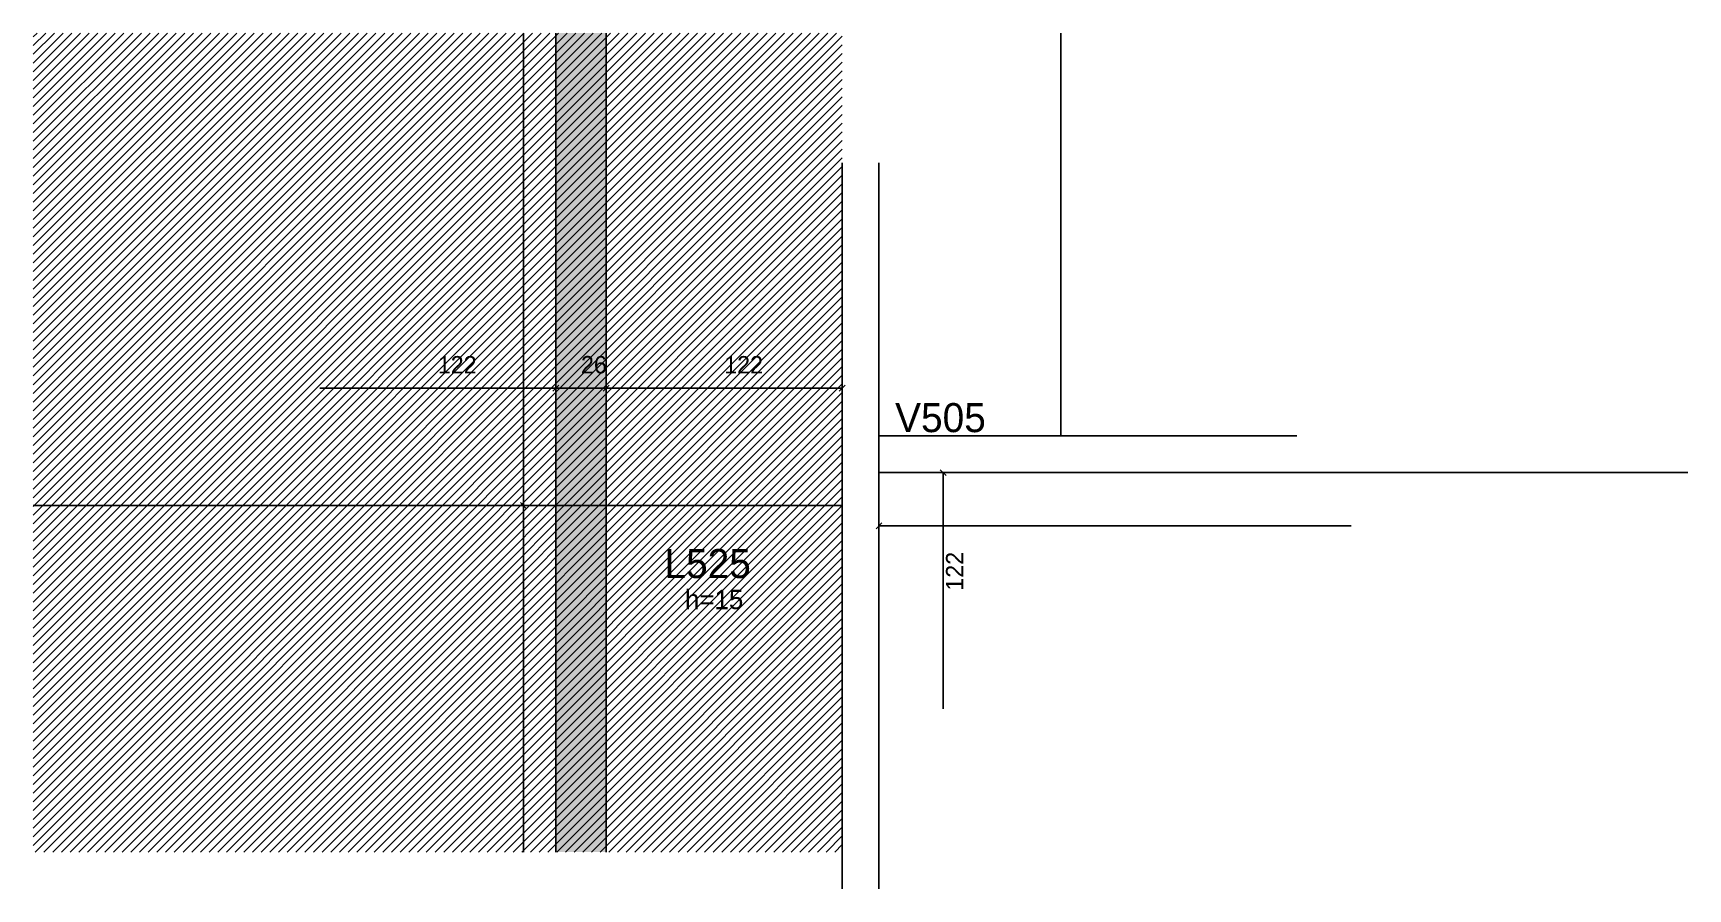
# Model space of a CAD drawing. Header units: metres. Extents: x 4926 to 5781, y 2555 to 2997.
import ezdxf

# ---------------------------------------------------------------- set-up
doc = ezdxf.new("R2010")
doc.units = ezdxf.units.M
for name, color, linetype in [('3', 7, 'Continuous'), ('4', 7, 'Continuous'), ('COTA', 7, 'Continuous'), ('Hachura', 7, 'Continuous'), ('Painéis', 7, 'Continuous'), ('REAPROVEITAMENTO', 7, 'Continuous')]:
    doc.layers.add(name, color=color, linetype=linetype)

msp = doc.modelspace()

# ---------------------------------------------------------------- hatches: boundary and pattern name
at = {"layer": 'Hachura'}
h = msp.add_hatch(color=7, dxfattribs=at)
h.dxf.hatch_style = 1
h.paths.add_polyline_path([(5195.73, 2573.94), (5221.73, 2573.94), (5221.73, 2996.94), (5195.73, 2996.94), (5195.73, 2573.94)])
at = {"layer": 'REAPROVEITAMENTO'}
h = msp.add_hatch(dxfattribs=at)
h.set_pattern_fill('ANSI31')
h.paths.add_polyline_path([(5343.73, 2573.94), (4925.72, 2573.94), (4925.72, 2996.94), (5343.73, 2996.94), (5343.73, 2573.94)])

# ---------------------------------------------------------------- linework, layer by layer
at = {"layer": '3', "color": 3, "lineweight": 25}
for p, q in [((5362.72, 2788.94), (5578.72, 2788.94)), ((5362.72, 2769.94), (5780.72, 2769.94))]:
    msp.add_line(p, q, dxfattribs=at)
for points in [[(5343.72, 2929.94), (5343.72, 2554.94)], [(5362.72, 2554.94), (5362.72, 2929.94)]]:
    msp.add_lwpolyline(points, dxfattribs=at)
at = {"layer": 'COTA', "color": 4, "lineweight": 25}
for p, q in [((5178.98, 2996.94), (5178.98, 2752.94)), ((5073.73, 2813.58), (5195.73, 2813.58)), ((5195.73, 2813.58), (5221.73, 2813.58)), ((5221.73, 2813.58), (5343.72, 2813.58)), ((5395.88, 2647.94), (5395.88, 2769.94)), ((5178.98, 2752.94), (5178.98, 2573.94)), ((5362.72, 2742.44), (5606.72, 2742.44))]:
    msp.add_line(p, q, dxfattribs=at)
at = {"layer": 'COTA', "color": 0, "lineweight": 25}
for p, q in [((5194.23, 2812.08), (5197.23, 2815.08)), ((5197.23, 2815.08), (5194.23, 2812.08)), ((5220.23, 2812.08), (5223.23, 2815.08)), ((5223.23, 2815.08), (5220.23, 2812.08)), ((5342.22, 2812.08), (5345.22, 2815.08)), ((5397.38, 2768.44), (5394.38, 2771.44)), ((5177.48, 2754.44), (5180.48, 2751.44)), ((5180.48, 2751.44), (5177.48, 2754.44)), ((5364.22, 2743.94), (5361.22, 2740.94))]:
    msp.add_line(p, q, dxfattribs=at)
at = {"layer": 'Painéis', "color": 200, "lineweight": 25}
for p, q in [((5195.73, 2996.94), (5195.73, 2573.94)), ((5221.73, 2996.94), (5221.73, 2573.94)), ((5456.72, 2996.94), (5456.72, 2788.94)), ((5343.63, 2752.94), (4925.63, 2752.94))]:
    msp.add_line(p, q, dxfattribs=at)

# ---------------------------------------------------------------- texts
at = {"layer": '3', "color": 3, "lineweight": 25}
msp.add_text('h=15', height=10, dxfattribs=at).set_placement((5262.49, 2699.41))
at = {"layer": '4', "color": 4, "lineweight": 25}
for s, p in [('V505', (5371.07, 2790.85)), ('L525', (5251.88, 2715.48))]:
    msp.add_text(s, height=15, dxfattribs=at).set_placement(p)
at = {"layer": 'COTA', "color": 240, "lineweight": 25}
for s, p in [('122', (5134.73, 2821.14)), ('26', (5208.73, 2821.17)), ('122', (5282.72, 2821.14))]:
    msp.add_text(s, height=9, dxfattribs=at).set_placement(p)
msp.add_text('122', height=9, rotation=90, dxfattribs=at).set_placement((5406.33, 2708.94))

doc.saveas('drawing.dxf')
